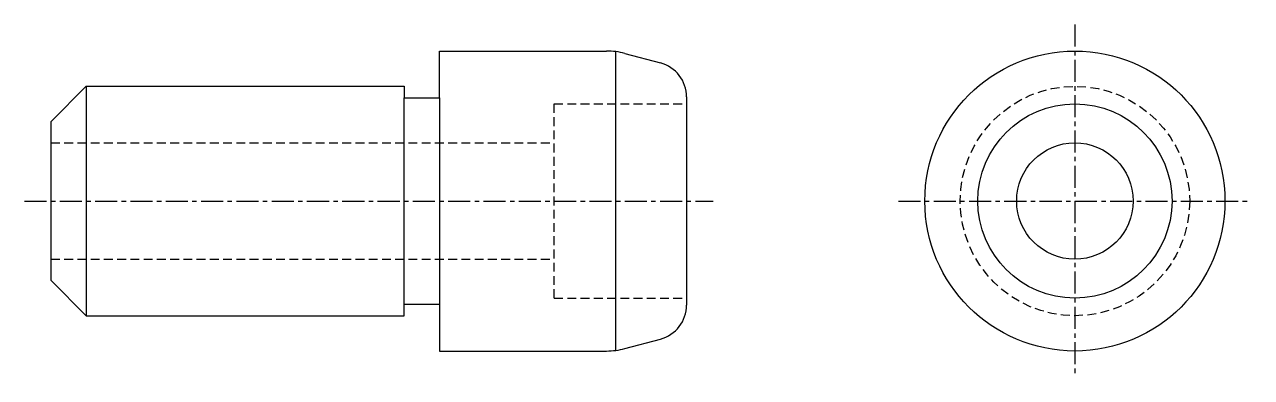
# Model space of a CAD drawing. Extents: x 26.5 to 96, y -8.5 to 60.
# Drawn here: x 26.5 to 96, y 40 to 60 of the extents above; entities outside this region: 2.
import ezdxf

# ---------------------------------------------------------------- set-up
doc = ezdxf.new("R2010")
doc.units = 0
doc.linetypes.add('CENTER', pattern=[2, 1.25, -0.25, 0.25, -0.25])
doc.linetypes.add('DASHED', pattern=[0.75, 0.5, -0.25])
doc.layers.get('0').update_dxf_attribs({"linetype": 'CONTINUOUS'})
doc.layers.add('CENTER', color=1, linetype='CENTER')
doc.styles.get("Standard").update_dxf_attribs({"font": 'txt.shx', "bigfont": 'extfont.shx'})

msp = doc.modelspace()

# ---------------------------------------------------------------- linework, layer by layer
for p, q in [((50, 58.5), (59.473, 58.5)), ((50, 55.85), (50, 58.5)), ((60, 41.535), (60, 58.465)), ((60.509, 58.364), (62.518, 57.825)), ((30, 56.5), (28, 54.5)), ((30, 56.5), (30, 43.5)), ((30, 56.5), (48, 56.5)), ((48, 56.5), (48, 55.85)), ((48, 44.15), (48, 55.85)), ((48, 55.85), (50, 55.85)), ((50, 55.85), (50, 44.15)), ((64, 55.894), (64, 44.106)), ((28, 45.5), (28, 54.5)), ((30, 43.5), (28, 45.5)), ((48, 43.5), (48, 44.15)), ((48, 44.15), (50, 44.15)), ((50, 44.15), (50, 41.5)), ((30, 43.5), (48, 43.5)), ((60.509, 41.636), (62.518, 42.175)), ((50, 41.5), (59.473, 41.5))]:
    msp.add_line(p, q)
at = {"color": 3, "linetype": 'DASHED'}
for p, q in [((56.5, 55.5), (64, 55.5)), ((56.5, 44.5), (56.5, 55.5)), ((28, 53.3), (56.5, 53.3)), ((28, 46.7), (56.5, 46.7)), ((56.5, 44.5), (64, 44.5))]:
    msp.add_line(p, q, dxfattribs=at)
for radius in [8.5, 5.5, 3.3]:
    msp.add_circle((86, 50), radius)
msp.add_circle((86, 50), 6.5, dxfattribs=at)
for centre, radius, start, end in [((59.473, 54.5), 4, 75, 90), ((62, 55.894), 2, 0, 75), ((62, 44.106), 2, 285, 0), ((59.473, 45.5), 4, 270, 285)]:
    msp.add_arc(centre, radius, start, end)
at = {"layer": 'CENTER', "color": 1, "linetype": 'CENTER'}
for p, q in [((86, 60), (86, 40)), ((26.5, 50), (65.5, 50)), ((76, 50), (96, 50))]:
    msp.add_line(p, q, dxfattribs=at)

# ---------------------------------------------------------------- texts
at = {"color": 7, "linetype": 'CONTINUOUS'}
for s, p in [('JPTMA-R13-17.00', (28, -2.5)), ('JPTMA-R13', (28, -8.5))]:
    msp.add_text(s, height=3, dxfattribs=at).set_placement(p)

doc.saveas('drawing.dxf')
